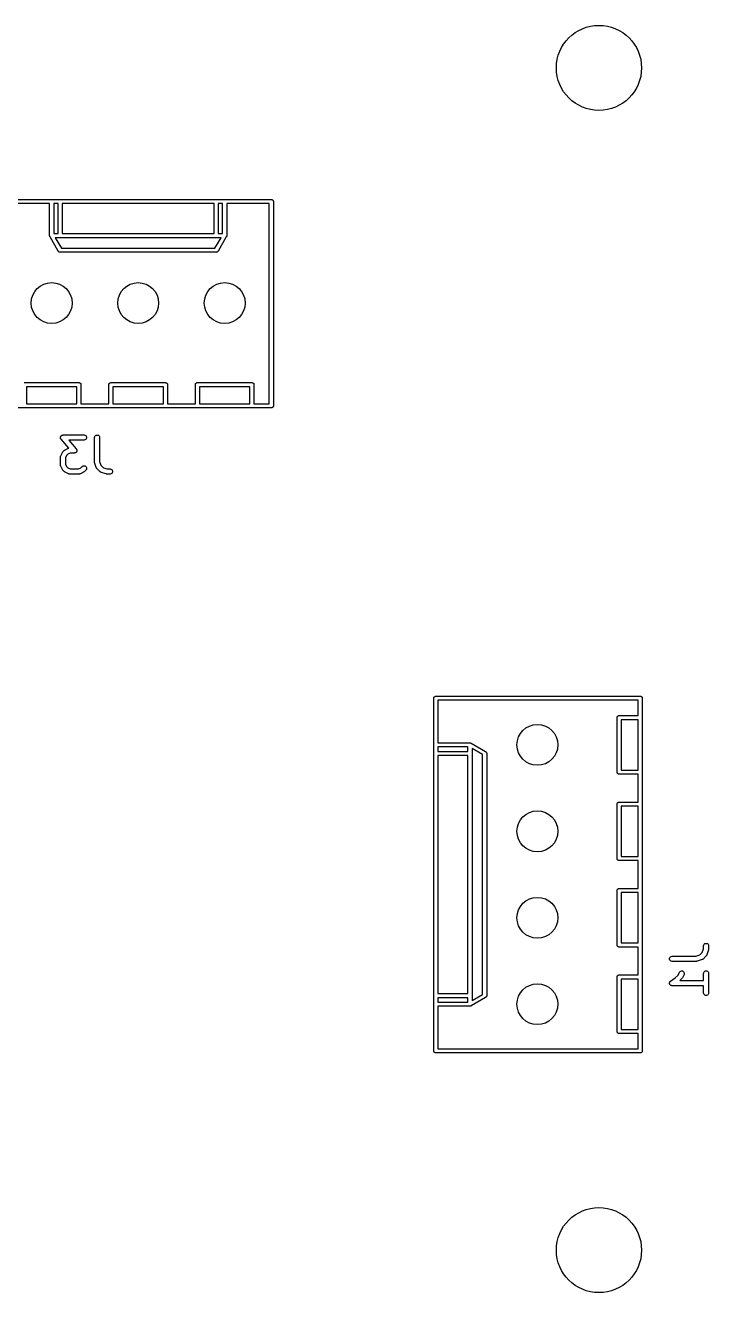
# Model space of a CAD drawing. Extents: x 107.4 to 189.2, y -108.6 to -71.4.
# Drawn here: x 169.15 to 189.22, y -108.59 to -71.35 of the extents above; entities that cross this region are included whole.
import ezdxf

# ---------------------------------------------------------------- set-up
doc = ezdxf.new("R2010")
doc.units = 0
doc.header["$MEASUREMENT"] = 0
doc.layers.add('BLACK', color=7, linetype='CONTINUOUS')

msp = doc.modelspace()

# ---------------------------------------------------------------- linework, layer by layer
at = {"layer": 'BLACK', "linetype": 'CONTINUOUS'}
for p, q in [((168.551, -76.4696), (176.381, -76.4696)), ((169.866, -76.5896), (168.616, -76.5896)), ((169.866, -77.519), (169.866, -76.5896)), ((169.986, -76.5896), (169.986, -77.4696)), ((170.116, -76.5896), (169.986, -76.5896)), ((170.116, -77.4696), (170.116, -76.5896)), ((170.236, -76.5896), (170.236, -77.4696)), ((174.696, -76.5896), (170.236, -76.5896)), ((174.696, -77.4696), (174.696, -76.5896)), ((174.816, -76.5896), (174.816, -77.4696)), ((174.946, -76.5896), (174.816, -76.5896)), ((174.946, -77.4696), (174.946, -76.5896)), ((175.066, -76.5896), (175.066, -77.5191)), ((176.316, -76.5896), (175.066, -76.5896)), ((176.316, -82.4696), (176.316, -76.5896)), ((176.381, -76.4696), (176.387, -76.4696)), ((176.381, -76.4696), (176.381, -76.4696)), ((176.387, -76.4696), (176.392, -76.4714)), ((176.392, -76.4714), (176.397, -76.4724)), ((176.397, -76.4724), (176.401, -76.475)), ((176.401, -76.475), (176.406, -76.4769)), ((176.406, -76.4769), (176.411, -76.4803)), ((176.411, -76.4803), (176.415, -76.4829)), ((176.415, -76.4829), (176.419, -76.487)), ((176.419, -76.487), (176.423, -76.4905)), ((176.423, -76.4905), (176.425, -76.4951)), ((176.425, -76.4951), (176.429, -76.4992)), ((176.429, -76.4992), (176.431, -76.5042)), ((176.431, -76.5042), (176.433, -76.5088)), ((176.433, -76.5088), (176.434, -76.514)), ((176.434, -76.514), (176.436, -76.519)), ((176.436, -76.519), (176.436, -76.5244)), ((176.436, -76.5244), (176.436, -76.5244)), ((176.436, -76.5244), (176.436, -82.5349)), ((169.866, -77.5191), (169.866, -77.519)), ((169.866, -77.5192), (169.866, -77.5191)), ((169.866, -77.5298), (169.866, -77.5192)), ((169.866, -77.5402), (169.866, -77.5298)), ((169.866, -77.5403), (169.866, -77.5402)), ((169.866, -77.5404), (169.866, -77.5403)), ((169.868, -77.5453), (169.866, -77.5404)), ((169.869, -77.5505), (169.868, -77.5453)), ((169.871, -77.5551), (169.869, -77.5505)), ((169.873, -77.5601), (169.871, -77.5551)), ((169.877, -77.5642), (169.873, -77.5601)), ((169.879, -77.5688), (169.877, -77.5642)), ((170.121, -77.9852), (169.879, -77.5688)), ((169.879, -77.5688), (169.879, -77.5688)), ((169.986, -77.4696), (170.116, -77.4696)), ((170.03, -77.5896), (170.211, -77.8996)), ((174.902, -77.5896), (170.03, -77.5896)), ((170.236, -77.4696), (174.696, -77.4696)), ((174.721, -77.8996), (174.902, -77.5896)), ((175.053, -77.5688), (174.811, -77.9852)), ((174.816, -77.4696), (174.946, -77.4696)), ((175.055, -77.5642), (175.053, -77.5688)), ((175.053, -77.5688), (175.053, -77.5688)), ((175.059, -77.5601), (175.055, -77.5642)), ((175.061, -77.5551), (175.059, -77.5601)), ((175.063, -77.5505), (175.061, -77.5551)), ((175.064, -77.5453), (175.063, -77.5505)), ((175.066, -77.5404), (175.064, -77.5453)), ((175.066, -77.5191), (175.066, -77.5192)), ((175.066, -77.5192), (175.066, -77.5293)), ((175.066, -77.5293), (175.066, -77.5349)), ((175.066, -77.5349), (175.066, -77.5349)), ((175.066, -77.5349), (175.066, -77.5402)), ((175.066, -77.5402), (175.066, -77.5403)), ((175.066, -77.5403), (175.066, -77.5404)), ((170.123, -77.9901), (170.121, -77.9852)), ((170.127, -77.9942), (170.123, -77.9901)), ((170.127, -77.9943), (170.127, -77.9942)), ((170.13, -77.9983), (170.127, -77.9943)), ((170.137, -78.0063), (170.13, -77.9983)), ((170.137, -78.0064), (170.137, -78.0063)), ((170.137, -78.0063), (170.137, -78.0063)), ((170.146, -78.0115), (170.137, -78.0064)), ((170.155, -78.0169), (170.146, -78.0115)), ((170.166, -78.0187), (170.155, -78.0169)), ((170.155, -78.0169), (170.155, -78.0169)), ((170.155, -78.0169), (170.155, -78.0169)), ((170.171, -78.0196), (170.166, -78.0187)), ((170.176, -78.0205), (170.171, -78.0196)), ((170.171, -78.0196), (170.171, -78.0196)), ((170.181, -78.0196), (170.176, -78.0205)), ((174.751, -78.0196), (170.181, -78.0196)), ((170.211, -77.8996), (174.721, -77.8996)), ((174.756, -78.0205), (174.751, -78.0196)), ((174.761, -78.0196), (174.756, -78.0205)), ((174.767, -78.0187), (174.761, -78.0196)), ((174.761, -78.0196), (174.761, -78.0196)), ((174.777, -78.0169), (174.767, -78.0187)), ((174.786, -78.0115), (174.777, -78.0169)), ((174.777, -78.0169), (174.777, -78.0169)), ((174.777, -78.0169), (174.777, -78.0169)), ((174.795, -78.0064), (174.786, -78.0115)), ((174.802, -77.998), (174.795, -78.0063)), ((174.795, -78.0063), (174.795, -78.0063)), ((174.795, -78.0063), (174.795, -78.0064)), ((174.805, -77.9943), (174.802, -77.998)), ((174.809, -77.9901), (174.805, -77.9942)), ((174.805, -77.9942), (174.805, -77.9943)), ((174.811, -77.9852), (174.809, -77.9901)), ((169.121, -81.8496), (170.731, -81.8496)), ((170.731, -81.8496), (170.731, -81.8496)), ((170.731, -81.8496), (170.737, -81.8496)), ((170.737, -81.8496), (170.742, -81.8514)), ((170.742, -81.8514), (170.747, -81.8524)), ((170.747, -81.8524), (170.751, -81.855)), ((170.751, -81.855), (170.756, -81.8569)), ((170.756, -81.8569), (170.761, -81.8603)), ((170.761, -81.8603), (170.765, -81.8629)), ((170.765, -81.8629), (170.769, -81.867)), ((170.769, -81.867), (170.773, -81.8705)), ((170.773, -81.8705), (170.775, -81.8751)), ((170.775, -81.8751), (170.779, -81.8792)), ((170.779, -81.8792), (170.781, -81.8842)), ((170.781, -81.8842), (170.783, -81.8888)), ((170.783, -81.8888), (170.784, -81.894)), ((170.784, -81.894), (170.786, -81.899)), ((170.786, -81.899), (170.786, -81.9044)), ((170.786, -81.9044), (170.786, -81.9044)), ((170.786, -81.9044), (170.786, -82.4696)), ((171.606, -81.899), (171.608, -81.894)), ((171.606, -81.9044), (171.606, -81.899)), ((171.606, -82.4696), (171.606, -81.9044)), ((171.608, -81.894), (171.609, -81.8888)), ((171.609, -81.8888), (171.611, -81.8842)), ((171.611, -81.8842), (171.613, -81.8792)), ((171.613, -81.8792), (171.617, -81.8751)), ((171.617, -81.8751), (171.619, -81.8705)), ((171.619, -81.8705), (171.623, -81.867)), ((171.623, -81.867), (171.627, -81.8629)), ((171.627, -81.8629), (171.631, -81.8603)), ((171.631, -81.8603), (171.636, -81.8569)), ((171.636, -81.8569), (171.641, -81.855)), ((171.641, -81.855), (171.645, -81.8524)), ((171.645, -81.8524), (171.65, -81.8514)), ((171.65, -81.8514), (171.655, -81.8496)), ((171.655, -81.8496), (171.661, -81.8496)), ((171.661, -81.8496), (171.661, -81.8496)), ((171.661, -81.8496), (173.271, -81.8496)), ((173.271, -81.8496), (173.271, -81.8496)), ((173.271, -81.8496), (173.277, -81.8496)), ((173.277, -81.8496), (173.282, -81.8514)), ((173.282, -81.8514), (173.287, -81.8524)), ((173.287, -81.8524), (173.291, -81.855)), ((173.291, -81.855), (173.296, -81.8569)), ((173.296, -81.8569), (173.301, -81.8603)), ((173.301, -81.8603), (173.305, -81.8629)), ((173.305, -81.8629), (173.309, -81.867)), ((173.309, -81.867), (173.313, -81.8705)), ((173.313, -81.8705), (173.315, -81.8751)), ((173.315, -81.8751), (173.319, -81.8792)), ((173.319, -81.8792), (173.321, -81.8842)), ((173.321, -81.8842), (173.323, -81.8888)), ((173.323, -81.8888), (173.324, -81.894)), ((173.324, -81.894), (173.326, -81.899)), ((173.326, -81.899), (173.326, -81.9044)), ((173.326, -81.9044), (173.326, -81.9044)), ((173.326, -81.9044), (173.326, -82.4696)), ((174.146, -81.899), (174.148, -81.894)), ((174.146, -81.9044), (174.146, -81.899)), ((174.146, -82.4696), (174.146, -81.9044)), ((174.148, -81.894), (174.149, -81.8888)), ((174.149, -81.8888), (174.151, -81.8842)), ((174.151, -81.8842), (174.153, -81.8792)), ((174.153, -81.8792), (174.157, -81.8751)), ((174.157, -81.8751), (174.159, -81.8705)), ((174.159, -81.8705), (174.163, -81.867)), ((174.163, -81.867), (174.167, -81.8629)), ((174.167, -81.8629), (174.171, -81.8603)), ((174.171, -81.8603), (174.176, -81.8569)), ((174.176, -81.8569), (174.181, -81.855)), ((174.181, -81.855), (174.185, -81.8524)), ((174.185, -81.8524), (174.19, -81.8514)), ((174.19, -81.8514), (174.195, -81.8496)), ((174.195, -81.8496), (174.201, -81.8496)), ((174.201, -81.8496), (174.201, -81.8496)), ((174.201, -81.8496), (175.811, -81.8496)), ((175.811, -81.8496), (175.811, -81.8496)), ((175.811, -81.8496), (175.817, -81.8496)), ((175.817, -81.8496), (175.822, -81.8514)), ((175.822, -81.8514), (175.827, -81.8524)), ((175.827, -81.8524), (175.831, -81.855)), ((175.831, -81.855), (175.836, -81.8569)), ((175.836, -81.8569), (175.841, -81.8603)), ((175.841, -81.8603), (175.845, -81.8629)), ((175.845, -81.8629), (175.849, -81.867)), ((175.849, -81.867), (175.853, -81.8705)), ((175.853, -81.8705), (175.855, -81.8751)), ((175.855, -81.8751), (175.859, -81.8792)), ((175.859, -81.8792), (175.861, -81.8842)), ((175.861, -81.8842), (175.863, -81.8888)), ((175.863, -81.8888), (175.864, -81.894)), ((175.864, -81.894), (175.866, -81.899)), ((175.866, -81.899), (175.866, -81.9044)), ((175.866, -81.9044), (175.866, -81.9044)), ((175.866, -81.9044), (175.866, -82.4696)), ((169.186, -81.9696), (169.186, -82.4696)), ((170.666, -81.9696), (169.186, -81.9696)), ((170.666, -82.4696), (170.666, -81.9696)), ((171.726, -81.9696), (171.726, -82.4696)), ((173.206, -81.9696), (171.726, -81.9696)), ((173.206, -82.4696), (173.206, -81.9696)), ((174.266, -81.9696), (174.266, -82.4696)), ((175.746, -81.9696), (174.266, -81.9696)), ((175.746, -82.4696), (175.746, -81.9696)), ((176.381, -82.5896), (168.551, -82.5896)), ((169.186, -82.4696), (170.666, -82.4696)), ((170.786, -82.4696), (171.606, -82.4696)), ((171.726, -82.4696), (173.206, -82.4696)), ((173.326, -82.4696), (174.146, -82.4696)), ((174.266, -82.4696), (175.746, -82.4696)), ((175.866, -82.4696), (176.316, -82.4696)), ((176.387, -82.5896), (176.381, -82.5896)), ((176.381, -82.5896), (176.381, -82.5896)), ((176.392, -82.5878), (176.387, -82.5896)), ((176.397, -82.5869), (176.392, -82.5878)), ((176.401, -82.5842), (176.397, -82.5869)), ((176.406, -82.5824), (176.401, -82.5842)), ((176.411, -82.579), (176.406, -82.5824)), ((176.415, -82.5763), (176.411, -82.579)), ((176.419, -82.5722), (176.415, -82.5763)), ((176.423, -82.5688), (176.419, -82.5722)), ((176.425, -82.5642), (176.423, -82.5688)), ((176.429, -82.5601), (176.425, -82.5642)), ((176.431, -82.5551), (176.429, -82.5601)), ((176.433, -82.5505), (176.431, -82.5551)), ((176.434, -82.5452), (176.433, -82.5505)), ((176.436, -82.5402), (176.434, -82.5452)), ((176.436, -82.5349), (176.436, -82.5349)), ((176.436, -82.5349), (176.436, -82.5402)), ((170.198, -83.4201), (170.201, -83.415)), ((170.201, -83.415), (170.206, -83.4102)), ((170.206, -83.4102), (170.211, -83.4045)), ((170.211, -83.4045), (170.216, -83.4017)), ((170.216, -83.4017), (170.22, -83.3978)), ((170.22, -83.3978), (170.227, -83.3952)), ((170.227, -83.3952), (170.234, -83.3915)), ((170.234, -83.3915), (170.239, -83.3905)), ((170.239, -83.3905), (170.245, -83.3884)), ((170.245, -83.3884), (170.252, -83.3883)), ((170.252, -83.3883), (170.259, -83.387)), ((170.259, -83.387), (170.878, -83.387)), ((170.878, -83.387), (170.904, -83.3915)), ((170.904, -83.3915), (170.927, -83.4045)), ((170.927, -83.4045), (170.943, -83.4245)), ((171.189, -83.4363), (171.202, -83.4138)), ((171.202, -83.4138), (171.222, -83.397)), ((171.222, -83.397), (171.246, -83.3881)), ((171.246, -83.3881), (171.272, -83.3881)), ((171.272, -83.3881), (171.297, -83.397)), ((171.297, -83.397), (171.317, -83.4138)), ((171.317, -83.4138), (171.33, -83.4363)), ((170.184, -83.4636), (170.185, -83.4563)), ((170.185, -83.4692), (170.184, -83.4636)), ((170.185, -83.449), (170.187, -83.4435)), ((170.185, -83.4563), (170.185, -83.449)), ((170.185, -83.475), (170.185, -83.4692)), ((170.188, -83.4819), (170.185, -83.475)), ((170.187, -83.4435), (170.188, -83.4378)), ((170.188, -83.4378), (170.192, -83.4314)), ((170.189, -83.4891), (170.188, -83.4819)), ((170.192, -83.4941), (170.189, -83.4891)), ((170.192, -83.4314), (170.194, -83.4245)), ((170.194, -83.4995), (170.192, -83.4941)), ((170.194, -83.4245), (170.198, -83.4201)), ((170.199, -83.5051), (170.194, -83.4995)), ((170.203, -83.5114), (170.199, -83.5051)), ((170.43, -83.7714), (170.203, -83.5114)), ((170.321, -83.8235), (170.416, -83.7759)), ((170.416, -83.7759), (170.42, -83.7746)), ((170.42, -83.7746), (170.424, -83.7725)), ((170.424, -83.7725), (170.43, -83.7714)), ((170.878, -83.537), (170.425, -83.537)), ((170.425, -83.537), (170.649, -83.7936)), ((170.904, -83.5325), (170.878, -83.537)), ((170.927, -83.5195), (170.904, -83.5325)), ((170.943, -83.4995), (170.927, -83.5195)), ((170.943, -83.4245), (170.952, -83.449)), ((170.952, -83.475), (170.943, -83.4995)), ((170.952, -83.449), (170.952, -83.475)), ((171.184, -83.462), (171.189, -83.4363)), ((171.184, -84.1763), (171.184, -83.462)), ((171.33, -83.4363), (171.334, -83.462)), ((171.334, -83.462), (171.334, -84.1641)), ((170.184, -84.0334), (170.185, -84.0292)), ((170.184, -84.2715), (170.184, -84.0334)), ((170.185, -84.0249), (170.187, -84.0164)), ((170.185, -84.0292), (170.185, -84.0249)), ((170.187, -84.0164), (170.189, -84.0078)), ((170.189, -84.0078), (170.191, -84.004)), ((170.191, -84.004), (170.192, -83.9999)), ((170.192, -83.9999), (170.24, -83.9046)), ((170.24, -83.9046), (170.247, -83.895)), ((170.247, -83.895), (170.254, -83.8852)), ((170.254, -83.8852), (170.302, -83.8375)), ((170.302, -83.8375), (170.311, -83.8307)), ((170.311, -83.8307), (170.321, -83.8235)), ((170.369, -83.9826), (170.334, -84.0511)), ((170.334, -84.0511), (170.334, -84.2538)), ((170.399, -83.9522), (170.369, -83.9826)), ((170.468, -83.918), (170.399, -83.9522)), ((170.593, -83.918), (170.468, -83.918)), ((170.6, -83.9167), (170.593, -83.918)), ((170.607, -83.9165), (170.6, -83.9167)), ((170.613, -83.9144), (170.607, -83.9165)), ((170.618, -83.9134), (170.613, -83.9144)), ((170.625, -83.9098), (170.618, -83.9134)), ((170.632, -83.9071), (170.625, -83.9098)), ((170.636, -83.9033), (170.632, -83.9071)), ((170.641, -83.9004), (170.636, -83.9033)), ((170.646, -83.8948), (170.641, -83.9004)), ((170.651, -83.89), (170.646, -83.8948)), ((170.649, -83.7936), (170.653, -83.7998)), ((170.654, -83.8849), (170.651, -83.89)), ((170.653, -83.7998), (170.658, -83.8055)), ((170.658, -83.8805), (170.654, -83.8849)), ((170.658, -83.8055), (170.66, -83.8109)), ((170.66, -83.8736), (170.658, -83.8805)), ((170.66, -83.8109), (170.663, -83.8158)), ((170.664, -83.8671), (170.66, -83.8736)), ((170.663, -83.8158), (170.664, -83.823)), ((170.664, -83.823), (170.667, -83.8299)), ((170.665, -83.8614), (170.664, -83.8671)), ((170.667, -83.856), (170.665, -83.8614)), ((170.667, -83.8299), (170.667, -83.8357)), ((170.667, -83.8357), (170.668, -83.8414)), ((170.668, -83.8414), (170.667, -83.8486)), ((170.667, -83.8486), (170.667, -83.856)), ((170.185, -84.2758), (170.184, -84.2715)), ((170.185, -84.2801), (170.185, -84.2758)), ((170.187, -84.2885), (170.185, -84.2801)), ((170.189, -84.2972), (170.187, -84.2885)), ((170.191, -84.3009), (170.189, -84.2972)), ((170.192, -84.3051), (170.191, -84.3009)), ((170.24, -84.4003), (170.192, -84.3051)), ((170.247, -84.41), (170.24, -84.4003)), ((170.254, -84.4198), (170.247, -84.41)), ((170.302, -84.4674), (170.254, -84.4198)), ((170.311, -84.4743), (170.302, -84.4674)), ((170.321, -84.4815), (170.311, -84.4743)), ((170.416, -84.5291), (170.321, -84.4815)), ((170.334, -84.2538), (170.369, -84.3223)), ((170.369, -84.3223), (170.399, -84.3527)), ((170.399, -84.3527), (170.468, -84.387)), ((170.42, -84.5303), (170.416, -84.5291)), ((170.424, -84.5325), (170.42, -84.5303)), ((170.433, -84.534), (170.424, -84.5325)), ((170.468, -84.387), (170.718, -84.387)), ((170.718, -84.387), (170.786, -84.3527)), ((170.761, -84.5325), (170.753, -84.534)), ((170.765, -84.5303), (170.761, -84.5325)), ((170.769, -84.5291), (170.765, -84.5303)), ((170.864, -84.4815), (170.769, -84.5291)), ((170.786, -84.3527), (170.825, -84.3137)), ((170.825, -84.3137), (170.847, -84.2988)), ((170.847, -84.2988), (170.872, -84.292)), ((170.874, -84.4743), (170.864, -84.4815)), ((170.872, -84.292), (170.898, -84.2943)), ((170.884, -84.4674), (170.874, -84.4743)), ((170.931, -84.4198), (170.884, -84.4674)), ((170.898, -84.2943), (170.921, -84.3053)), ((170.921, -84.3053), (170.94, -84.3237)), ((170.946, -84.3985), (170.931, -84.4198)), ((170.94, -84.3237), (170.951, -84.3474)), ((170.953, -84.3733), (170.946, -84.3985)), ((170.951, -84.3474), (170.953, -84.3733)), ((171.186, -84.1881), (171.184, -84.1763)), ((171.188, -84.2), (171.186, -84.1881)), ((171.236, -84.3429), (171.188, -84.2)), ((171.238, -84.3467), (171.236, -84.3429)), ((171.239, -84.3508), (171.238, -84.3467)), ((171.244, -84.358), (171.239, -84.3508)), ((171.248, -84.3658), (171.244, -84.358)), ((171.251, -84.3686), (171.248, -84.3658)), ((171.254, -84.3722), (171.251, -84.3686)), ((171.349, -84.4674), (171.254, -84.3722)), ((171.334, -84.1641), (171.373, -84.2786)), ((171.353, -84.4699), (171.349, -84.4674)), ((171.356, -84.4731), (171.353, -84.4699)), ((171.363, -84.4773), (171.356, -84.4731)), ((171.37, -84.4824), (171.363, -84.4773)), ((171.375, -84.4835), (171.37, -84.4824)), ((171.373, -84.2786), (171.443, -84.3488)), ((171.378, -84.4855), (171.375, -84.4835)), ((171.521, -84.5332), (171.378, -84.4855)), ((171.443, -84.3488), (171.557, -84.387)), ((171.533, -84.5349), (171.521, -84.5332)), ((171.557, -84.387), (171.64, -84.387)), ((171.64, -84.387), (171.666, -84.3915)), ((171.666, -84.5325), (171.64, -84.537)), ((171.666, -84.3915), (171.688, -84.4045)), ((171.688, -84.5195), (171.666, -84.5325)), ((171.688, -84.4045), (171.705, -84.4245)), ((171.705, -84.4995), (171.688, -84.5195)), ((171.705, -84.4245), (171.714, -84.449)), ((171.714, -84.475), (171.705, -84.4995)), ((171.714, -84.449), (171.714, -84.475)), ((170.441, -84.5365), (170.433, -84.534)), ((170.446, -84.5362), (170.441, -84.5365)), ((170.45, -84.537), (170.446, -84.5362)), ((170.736, -84.537), (170.45, -84.537)), ((170.74, -84.5362), (170.736, -84.537)), ((170.744, -84.5365), (170.74, -84.5362)), ((170.753, -84.534), (170.744, -84.5365)), ((171.545, -84.537), (171.533, -84.5349)), ((171.64, -84.537), (171.545, -84.537)), ((181.148, -91.1135), (181.15, -91.1085)), ((181.148, -91.1189), (181.148, -91.1135)), ((181.148, -101.489), (181.148, -91.1189)), ((181.15, -91.1085), (181.151, -91.1033)), ((181.151, -91.1033), (181.154, -91.0987)), ((181.154, -91.0987), (181.155, -91.0936)), ((181.155, -91.0936), (181.159, -91.0895)), ((181.159, -91.0895), (181.161, -91.0849)), ((181.161, -91.0849), (181.166, -91.0815)), ((181.166, -91.0815), (181.169, -91.0774)), ((181.169, -91.0774), (181.174, -91.0748)), ((181.174, -91.0748), (181.178, -91.0713)), ((181.178, -91.0713), (181.183, -91.0695)), ((181.183, -91.0695), (181.187, -91.0668)), ((181.187, -91.0668), (181.193, -91.0659)), ((181.193, -91.0659), (181.198, -91.0641)), ((181.198, -91.0641), (181.203, -91.0641)), ((181.203, -91.0641), (181.203, -91.0641)), ((181.203, -91.0641), (187.213, -91.0641)), ((181.268, -91.1841), (181.268, -92.4341)), ((187.148, -91.1841), (181.268, -91.1841)), ((187.148, -91.6341), (187.148, -91.1841)), ((187.213, -91.0641), (187.219, -91.0641)), ((187.213, -91.0641), (187.213, -91.0641)), ((187.219, -91.0641), (187.224, -91.0659)), ((187.224, -91.0659), (187.229, -91.0668)), ((187.229, -91.0668), (187.234, -91.0695)), ((187.234, -91.0695), (187.239, -91.0713)), ((187.239, -91.0713), (187.243, -91.0748)), ((187.243, -91.0748), (187.247, -91.0774)), ((187.247, -91.0774), (187.251, -91.0815)), ((187.251, -91.0815), (187.255, -91.0849)), ((187.255, -91.0849), (187.257, -91.0896)), ((187.257, -91.0896), (187.261, -91.0936)), ((187.261, -91.0936), (187.263, -91.0986)), ((187.263, -91.0986), (187.265, -91.1033)), ((187.265, -91.1033), (187.266, -91.1085)), ((187.266, -91.1085), (187.268, -91.1135)), ((187.268, -91.1135), (187.268, -91.1188)), ((187.268, -91.1188), (187.268, -91.1189)), ((187.268, -91.1189), (187.268, -101.489)), ((186.528, -91.6835), (186.53, -91.6785)), ((186.528, -91.6889), (186.528, -91.6835)), ((186.528, -93.2993), (186.528, -91.6889)), ((186.53, -91.6785), (186.531, -91.6733)), ((186.531, -91.6733), (186.534, -91.6687)), ((186.534, -91.6687), (186.535, -91.6636)), ((186.535, -91.6636), (186.539, -91.6595)), ((186.539, -91.6595), (186.541, -91.6549)), ((186.541, -91.6549), (186.546, -91.6515)), ((186.546, -91.6515), (186.549, -91.6474)), ((186.549, -91.6474), (186.554, -91.6448)), ((186.554, -91.6448), (186.558, -91.6413)), ((186.558, -91.6413), (186.563, -91.6395)), ((186.563, -91.6395), (186.567, -91.6368)), ((186.567, -91.6368), (186.573, -91.6359)), ((186.573, -91.6359), (186.578, -91.6341)), ((186.578, -91.6341), (186.583, -91.6341)), ((186.583, -91.6341), (186.583, -91.6341)), ((186.583, -91.6341), (187.148, -91.6341)), ((186.648, -91.7541), (186.648, -93.2341)), ((187.148, -91.7541), (186.648, -91.7541)), ((187.148, -93.2341), (187.148, -91.7541)), ((181.268, -92.4341), (182.198, -92.4341)), ((181.268, -92.5541), (181.268, -92.6841)), ((182.148, -92.5541), (181.268, -92.5541)), ((181.268, -92.6841), (182.148, -92.6841)), ((182.148, -92.6841), (182.148, -92.5541)), ((182.198, -92.4341), (182.198, -92.4341)), ((182.198, -92.4341), (182.208, -92.4341)), ((182.208, -92.4341), (182.213, -92.4341)), ((182.213, -92.4341), (182.213, -92.4341)), ((182.213, -92.4341), (182.219, -92.4341)), ((182.219, -92.4341), (182.219, -92.4341)), ((182.219, -92.4341), (182.219, -92.4341)), ((182.219, -92.4341), (182.224, -92.4359)), ((182.224, -92.4359), (182.229, -92.4368)), ((182.229, -92.4368), (182.234, -92.4395)), ((182.234, -92.4395), (182.239, -92.4413)), ((182.239, -92.4413), (182.243, -92.4448)), ((182.243, -92.4448), (182.247, -92.4474)), ((182.247, -92.4474), (182.247, -92.4475)), ((182.247, -92.4475), (182.664, -92.6895)), ((182.578, -92.7786), (182.268, -92.5984)), ((182.268, -92.5984), (182.268, -100.01)), ((182.664, -92.6895), (182.669, -92.6913)), ((182.669, -92.6913), (182.673, -92.6948)), ((182.673, -92.6948), (182.673, -92.6949)), ((182.673, -92.6949), (182.677, -92.6981)), ((182.677, -92.6981), (182.685, -92.7049)), ((182.685, -92.7049), (182.685, -92.705)), ((182.685, -92.705), (182.685, -92.7051)), ((182.685, -92.7051), (182.69, -92.714)), ((182.69, -92.714), (182.695, -92.7233)), ((182.695, -92.7233), (182.695, -92.7234)), ((182.695, -92.7234), (182.695, -92.7234)), ((182.695, -92.7234), (182.697, -92.7335)), ((181.268, -92.8041), (181.268, -99.8041)), ((182.148, -92.8041), (181.268, -92.8041)), ((182.148, -99.8041), (182.148, -92.8041)), ((182.578, -99.8296), (182.578, -92.7786)), ((182.697, -92.7335), (182.698, -92.7389)), ((182.698, -92.7389), (182.698, -92.739)), ((182.698, -92.739), (182.699, -92.7443)), ((182.699, -92.7443), (182.698, -92.7494)), ((182.698, -92.7494), (182.698, -99.8588)), ((186.528, -93.2994), (186.528, -93.2993)), ((186.528, -93.3047), (186.528, -93.2994)), ((186.53, -93.3097), (186.528, -93.3047)), ((186.531, -93.3149), (186.53, -93.3097)), ((186.534, -93.3196), (186.531, -93.3149)), ((186.535, -93.3246), (186.534, -93.3196)), ((186.539, -93.3286), (186.535, -93.3246)), ((186.541, -93.3333), (186.539, -93.3286)), ((186.546, -93.3367), (186.541, -93.3333)), ((186.549, -93.3408), (186.546, -93.3367)), ((186.554, -93.3434), (186.549, -93.3408)), ((186.558, -93.3469), (186.554, -93.3434)), ((186.563, -93.3487), (186.558, -93.3469)), ((186.567, -93.3514), (186.563, -93.3487)), ((186.573, -93.3523), (186.567, -93.3514)), ((186.578, -93.3541), (186.573, -93.3523)), ((186.583, -93.3541), (186.578, -93.3541)), ((187.148, -93.3541), (186.583, -93.3541)), ((186.583, -93.3541), (186.583, -93.3541)), ((186.648, -93.2341), (187.148, -93.2341)), ((187.148, -94.1741), (187.148, -93.3541)), ((186.53, -94.2185), (186.531, -94.2133)), ((186.531, -94.2133), (186.534, -94.2087)), ((186.534, -94.2087), (186.535, -94.2036)), ((186.535, -94.2036), (186.539, -94.1995)), ((186.539, -94.1995), (186.541, -94.1949)), ((186.541, -94.1949), (186.546, -94.1915)), ((186.546, -94.1915), (186.549, -94.1874)), ((186.549, -94.1874), (186.554, -94.1848)), ((186.554, -94.1848), (186.558, -94.1813)), ((186.558, -94.1813), (186.563, -94.1795)), ((186.563, -94.1795), (186.567, -94.1768)), ((186.567, -94.1768), (186.573, -94.1759)), ((186.573, -94.1759), (186.578, -94.1741)), ((186.578, -94.1741), (186.583, -94.1741)), ((186.583, -94.1741), (186.583, -94.1741)), ((186.583, -94.1741), (187.148, -94.1741)), ((186.528, -94.2235), (186.53, -94.2185)), ((186.528, -94.2289), (186.528, -94.2235)), ((186.528, -95.8393), (186.528, -94.2289)), ((186.648, -94.2941), (186.648, -95.7741)), ((187.148, -94.2941), (186.648, -94.2941)), ((187.148, -95.7741), (187.148, -94.2941)), ((186.528, -95.8394), (186.528, -95.8393)), ((186.528, -95.8447), (186.528, -95.8394)), ((186.53, -95.8497), (186.528, -95.8447)), ((186.531, -95.8549), (186.53, -95.8497)), ((186.534, -95.8596), (186.531, -95.8549)), ((186.535, -95.8646), (186.534, -95.8596)), ((186.539, -95.8686), (186.535, -95.8646)), ((186.541, -95.8733), (186.539, -95.8686)), ((186.546, -95.8767), (186.541, -95.8733)), ((186.549, -95.8808), (186.546, -95.8767)), ((186.554, -95.8834), (186.549, -95.8808)), ((186.558, -95.8869), (186.554, -95.8834)), ((186.563, -95.8887), (186.558, -95.8869)), ((186.567, -95.8914), (186.563, -95.8887)), ((186.573, -95.8923), (186.567, -95.8914)), ((186.578, -95.8941), (186.573, -95.8923)), ((186.583, -95.8941), (186.578, -95.8941)), ((187.148, -95.8941), (186.583, -95.8941)), ((186.583, -95.8941), (186.583, -95.8941)), ((186.648, -95.7741), (187.148, -95.7741)), ((187.148, -96.7141), (187.148, -95.8941)), ((186.528, -96.7635), (186.53, -96.7585)), ((186.528, -96.7689), (186.528, -96.7635)), ((186.528, -98.3793), (186.528, -96.7689)), ((186.53, -96.7585), (186.531, -96.7533)), ((186.531, -96.7533), (186.534, -96.7487)), ((186.534, -96.7487), (186.535, -96.7436)), ((186.535, -96.7436), (186.539, -96.7395)), ((186.539, -96.7395), (186.541, -96.7349)), ((186.541, -96.7349), (186.546, -96.7315)), ((186.546, -96.7315), (186.549, -96.7274)), ((186.549, -96.7274), (186.554, -96.7248)), ((186.554, -96.7248), (186.558, -96.7213)), ((186.558, -96.7213), (186.563, -96.7195)), ((186.563, -96.7195), (186.567, -96.7168)), ((186.567, -96.7168), (186.573, -96.7159)), ((186.573, -96.7159), (186.578, -96.7141)), ((186.578, -96.7141), (186.583, -96.7141)), ((186.583, -96.7141), (186.583, -96.7141)), ((186.583, -96.7141), (187.148, -96.7141)), ((186.648, -96.8341), (186.648, -98.3141)), ((187.148, -96.8341), (186.648, -96.8341)), ((187.148, -98.3141), (187.148, -96.8341)), ((186.528, -98.3794), (186.528, -98.3793)), ((186.528, -98.3847), (186.528, -98.3794)), ((186.53, -98.3897), (186.528, -98.3847)), ((186.531, -98.3949), (186.53, -98.3897)), ((186.534, -98.3996), (186.531, -98.3949)), ((186.535, -98.4046), (186.534, -98.3996)), ((186.539, -98.4086), (186.535, -98.4046)), ((186.541, -98.4133), (186.539, -98.4086)), ((186.546, -98.4167), (186.541, -98.4133)), ((186.549, -98.4208), (186.546, -98.4167)), ((186.554, -98.4234), (186.549, -98.4208)), ((186.558, -98.4269), (186.554, -98.4234)), ((186.563, -98.4287), (186.558, -98.4269)), ((186.567, -98.4314), (186.563, -98.4287)), ((186.573, -98.4323), (186.567, -98.4314)), ((186.578, -98.4341), (186.573, -98.4323)), ((186.583, -98.4341), (186.578, -98.4341)), ((187.148, -98.4341), (186.583, -98.4341)), ((186.583, -98.4341), (186.583, -98.4341)), ((186.648, -98.3141), (187.148, -98.3141)), ((187.148, -99.2541), (187.148, -98.4341)), ((188.843, -98.7058), (188.957, -98.6676)), ((188.957, -98.6676), (189.027, -98.5974)), ((189.027, -98.5974), (189.065, -98.4829)), ((189.065, -98.3998), (189.07, -98.3742)), ((189.065, -98.4829), (189.065, -98.3998)), ((189.07, -98.3742), (189.083, -98.3516)), ((189.083, -98.3516), (189.103, -98.3349)), ((189.103, -98.3349), (189.127, -98.326)), ((189.127, -98.326), (189.154, -98.326)), ((189.152, -98.6845), (189.148, -98.6874)), ((189.156, -98.6768), (189.152, -98.6845)), ((189.154, -98.326), (189.178, -98.3349)), ((189.161, -98.6696), (189.156, -98.6768)), ((189.162, -98.6654), (189.161, -98.6696)), ((189.164, -98.6616), (189.162, -98.6654)), ((189.212, -98.5188), (189.164, -98.6616)), ((189.178, -98.3349), (189.198, -98.3516)), ((189.198, -98.3516), (189.211, -98.3742)), ((189.211, -98.3742), (189.215, -98.3998)), ((189.213, -98.5069), (189.212, -98.5188)), ((189.215, -98.4951), (189.213, -98.5069)), ((189.215, -98.3998), (189.215, -98.4951)), ((188.067, -98.7677), (188.076, -98.7433)), ((188.067, -98.7938), (188.067, -98.7677)), ((188.076, -98.8183), (188.067, -98.7938)), ((188.076, -98.7433), (188.092, -98.7233)), ((188.092, -98.8382), (188.076, -98.8183)), ((188.092, -98.7233), (188.115, -98.7103)), ((188.115, -98.8512), (188.092, -98.8382)), ((188.115, -98.7103), (188.14, -98.7058)), ((188.14, -98.8558), (188.115, -98.8512)), ((188.14, -98.7058), (188.843, -98.7058)), ((188.855, -98.8558), (188.14, -98.8558)), ((188.867, -98.8537), (188.855, -98.8558)), ((188.878, -98.8519), (188.867, -98.8537)), ((189.021, -98.8043), (188.878, -98.8519)), ((189.025, -98.8022), (189.021, -98.8043)), ((189.029, -98.8011), (189.025, -98.8022)), ((189.037, -98.7961), (189.029, -98.8011)), ((189.044, -98.7919), (189.037, -98.7961)), ((189.047, -98.7887), (189.044, -98.7919)), ((189.051, -98.7862), (189.047, -98.7887)), ((189.146, -98.6909), (189.051, -98.7862)), ((189.148, -98.6874), (189.146, -98.6909)), ((186.528, -99.3035), (186.53, -99.2985)), ((186.528, -99.3089), (186.528, -99.3035)), ((186.528, -100.919), (186.528, -99.3089)), ((186.53, -99.2985), (186.531, -99.2933)), ((186.531, -99.2933), (186.534, -99.2887)), ((186.534, -99.2887), (186.535, -99.2836)), ((186.535, -99.2836), (186.539, -99.2795)), ((186.539, -99.2795), (186.541, -99.2749)), ((186.541, -99.2749), (186.546, -99.2715)), ((186.546, -99.2715), (186.549, -99.2674)), ((186.549, -99.2674), (186.554, -99.2648)), ((186.554, -99.2648), (186.558, -99.2613)), ((186.558, -99.2613), (186.563, -99.2595)), ((186.563, -99.2595), (186.567, -99.2568)), ((186.567, -99.2568), (186.573, -99.2559)), ((186.573, -99.2559), (186.578, -99.2541)), ((186.578, -99.2541), (186.583, -99.2541)), ((186.583, -99.2541), (186.583, -99.2541)), ((186.583, -99.2541), (187.148, -99.2541)), ((186.648, -99.3741), (186.648, -100.854)), ((187.148, -99.3741), (186.648, -99.3741)), ((187.148, -100.854), (187.148, -99.3741)), ((188.099, -99.4326), (188.236, -99.3415)), ((188.236, -99.3415), (188.317, -99.2601)), ((188.317, -99.2601), (188.359, -99.1758)), ((188.359, -99.1758), (188.375, -99.1549)), ((188.432, -99.3576), (188.369, -99.4201)), ((188.369, -99.4201), (189.065, -99.4201)), ((188.375, -99.1549), (188.396, -99.1405)), ((188.396, -99.1405), (188.422, -99.1345)), ((188.422, -99.1345), (188.448, -99.1375)), ((188.439, -99.3478), (188.432, -99.3576)), ((188.446, -99.3381), (188.439, -99.3478)), ((188.493, -99.2429), (188.446, -99.3381)), ((188.448, -99.1375), (188.471, -99.1491)), ((188.471, -99.1491), (188.489, -99.168)), ((188.489, -99.168), (188.499, -99.1919)), ((188.501, -99.2179), (188.493, -99.2429)), ((188.499, -99.1919), (188.501, -99.2179)), ((189.065, -99.2093), (189.07, -99.1837)), ((189.065, -99.4201), (189.065, -99.2093)), ((189.07, -99.1837), (189.083, -99.1611)), ((189.083, -99.1611), (189.103, -99.1444)), ((189.103, -99.1444), (189.127, -99.1355)), ((189.127, -99.1355), (189.154, -99.1355)), ((189.154, -99.1355), (189.178, -99.1444)), ((189.178, -99.1444), (189.198, -99.1611)), ((189.198, -99.1611), (189.211, -99.1837)), ((189.211, -99.1837), (189.215, -99.2093)), ((189.215, -99.2093), (189.215, -99.7808)), ((188.066, -99.4999), (188.067, -99.491)), ((188.067, -99.5039), (188.066, -99.4999)), ((188.067, -99.482), (188.068, -99.4781)), ((188.067, -99.491), (188.067, -99.482)), ((188.067, -99.5081), (188.067, -99.5039)), ((188.07, -99.5165), (188.067, -99.5081)), ((188.068, -99.474), (188.072, -99.466)), ((188.068, -99.4781), (188.068, -99.474)), ((188.072, -99.5252), (188.07, -99.5165)), ((188.072, -99.466), (188.076, -99.4576)), ((188.074, -99.5286), (188.072, -99.5252)), ((188.076, -99.5326), (188.074, -99.5286)), ((188.076, -99.4576), (188.078, -99.4544)), ((188.081, -99.5394), (188.076, -99.5326)), ((188.078, -99.4544), (188.08, -99.4506)), ((188.08, -99.4506), (188.087, -99.4445)), ((188.086, -99.5469), (188.081, -99.5394)), ((188.09, -99.5493), (188.086, -99.5469)), ((188.087, -99.4445), (188.092, -99.4376)), ((188.092, -99.5525), (188.09, -99.5493)), ((188.092, -99.4376), (188.096, -99.4355)), ((188.1, -99.557), (188.092, -99.5525)), ((188.096, -99.4355), (188.099, -99.4326)), ((188.107, -99.5623), (188.1, -99.557)), ((188.111, -99.5634), (188.107, -99.5623)), ((188.115, -99.5655), (188.111, -99.5634)), ((188.124, -99.5671), (188.115, -99.5655)), ((188.132, -99.5696), (188.124, -99.5671)), ((188.136, -99.5693), (188.132, -99.5696)), ((188.14, -99.5701), (188.136, -99.5693)), ((189.065, -99.5701), (188.14, -99.5701)), ((189.065, -99.7808), (189.065, -99.5701)), ((189.07, -99.8064), (189.065, -99.7808)), ((189.215, -99.7808), (189.211, -99.8064)), ((181.268, -99.8041), (182.148, -99.8041)), ((181.268, -99.9241), (181.268, -100.054)), ((182.148, -99.9241), (181.268, -99.9241)), ((181.268, -100.054), (182.148, -100.054)), ((182.198, -100.174), (181.268, -100.174)), ((181.268, -100.174), (181.268, -101.424)), ((182.148, -100.054), (182.148, -99.9241)), ((182.208, -100.174), (182.198, -100.174)), ((182.198, -100.174), (182.198, -100.174)), ((182.213, -100.174), (182.208, -100.174)), ((182.219, -100.174), (182.213, -100.174)), ((182.213, -100.174), (182.213, -100.174)), ((182.224, -100.172), (182.219, -100.174)), ((182.219, -100.174), (182.219, -100.174)), ((182.219, -100.174), (182.219, -100.174)), ((182.229, -100.171), (182.224, -100.172)), ((182.234, -100.169), (182.229, -100.171)), ((182.239, -100.167), (182.234, -100.169)), ((182.243, -100.163), (182.239, -100.167)), ((182.247, -100.161), (182.243, -100.163)), ((182.664, -99.9187), (182.247, -100.161)), ((182.247, -100.161), (182.247, -100.161)), ((182.268, -100.01), (182.578, -99.8296)), ((182.669, -99.9169), (182.664, -99.9187)), ((182.673, -99.9134), (182.669, -99.9169)), ((182.677, -99.9099), (182.673, -99.9133)), ((182.673, -99.9133), (182.673, -99.9134)), ((182.685, -99.9033), (182.677, -99.9099)), ((182.69, -99.8942), (182.685, -99.9031)), ((182.685, -99.9031), (182.685, -99.9032)), ((182.685, -99.9032), (182.685, -99.9033)), ((182.695, -99.8849), (182.69, -99.8942)), ((182.697, -99.8745), (182.695, -99.8848)), ((182.695, -99.8848), (182.695, -99.8848)), ((182.695, -99.8848), (182.695, -99.8849)), ((182.698, -99.8693), (182.697, -99.8745)), ((182.698, -99.8588), (182.699, -99.8639)), ((182.699, -99.8639), (182.698, -99.8693)), ((182.698, -99.8693), (182.698, -99.8693)), ((189.083, -99.829), (189.07, -99.8064)), ((189.103, -99.8457), (189.083, -99.829)), ((189.127, -99.8546), (189.103, -99.8457)), ((189.154, -99.8546), (189.127, -99.8546)), ((189.178, -99.8457), (189.154, -99.8546)), ((189.198, -99.829), (189.178, -99.8457)), ((189.211, -99.8064), (189.198, -99.829)), ((186.528, -100.925), (186.528, -100.919)), ((186.528, -100.919), (186.528, -100.919)), ((186.648, -100.854), (187.148, -100.854)), ((186.53, -100.93), (186.528, -100.925)), ((186.531, -100.935), (186.53, -100.93)), ((186.534, -100.94), (186.531, -100.935)), ((186.535, -100.945), (186.534, -100.94)), ((186.539, -100.949), (186.535, -100.945)), ((186.541, -100.953), (186.539, -100.949)), ((186.546, -100.957), (186.541, -100.953)), ((186.549, -100.961), (186.546, -100.957)), ((186.554, -100.963), (186.549, -100.961)), ((186.558, -100.967), (186.554, -100.963)), ((186.563, -100.969), (186.558, -100.967)), ((186.567, -100.971), (186.563, -100.969)), ((186.573, -100.972), (186.567, -100.971)), ((186.578, -100.974), (186.573, -100.972)), ((186.583, -100.974), (186.578, -100.974)), ((187.148, -100.974), (186.583, -100.974)), ((186.583, -100.974), (186.583, -100.974)), ((187.148, -101.424), (187.148, -100.974)), ((181.148, -101.495), (181.148, -101.489)), ((181.148, -101.489), (181.148, -101.489)), ((181.15, -101.5), (181.148, -101.495)), ((181.151, -101.505), (181.15, -101.5)), ((181.154, -101.51), (181.151, -101.505)), ((181.155, -101.515), (181.154, -101.51)), ((181.159, -101.519), (181.155, -101.515)), ((181.161, -101.523), (181.159, -101.519)), ((181.166, -101.527), (181.161, -101.523)), ((181.169, -101.531), (181.166, -101.527)), ((181.174, -101.533), (181.169, -101.531)), ((181.178, -101.537), (181.174, -101.533)), ((181.183, -101.539), (181.178, -101.537)), ((181.187, -101.541), (181.183, -101.539)), ((181.193, -101.542), (181.187, -101.541)), ((181.198, -101.544), (181.193, -101.542)), ((181.203, -101.544), (181.198, -101.544)), ((187.213, -101.544), (181.203, -101.544)), ((181.203, -101.544), (181.203, -101.544)), ((181.268, -101.424), (187.148, -101.424)), ((187.219, -101.544), (187.213, -101.544)), ((187.213, -101.544), (187.213, -101.544)), ((187.224, -101.542), (187.219, -101.544)), ((187.229, -101.541), (187.224, -101.542)), ((187.234, -101.539), (187.229, -101.541)), ((187.239, -101.537), (187.234, -101.539)), ((187.243, -101.533), (187.239, -101.537)), ((187.247, -101.531), (187.243, -101.533)), ((187.251, -101.527), (187.247, -101.531)), ((187.255, -101.523), (187.251, -101.527)), ((187.257, -101.519), (187.255, -101.523)), ((187.261, -101.515), (187.257, -101.519)), ((187.263, -101.51), (187.261, -101.515)), ((187.265, -101.505), (187.263, -101.51)), ((187.266, -101.5), (187.265, -101.505)), ((187.268, -101.495), (187.266, -101.5)), ((187.268, -101.489), (187.268, -101.489)), ((187.268, -101.489), (187.268, -101.495))]:
    msp.add_line(p, q, dxfattribs=at)
at = {"layer": 'BLACK'}
for centre, radius in [((185.995, -72.6004), 1.25), ((169.926, -79.5096), 0.6), ((172.466, -79.5096), 0.6), ((175.006, -79.5096), 0.6), ((184.188, -92.4941), 0.6), ((184.188, -95.0341), 0.6), ((184.188, -97.5741), 0.6), ((184.188, -100.114), 0.6), ((185.995, -107.34), 1.25)]:
    msp.add_circle(centre, radius, dxfattribs=at)

doc.saveas('drawing.dxf')
